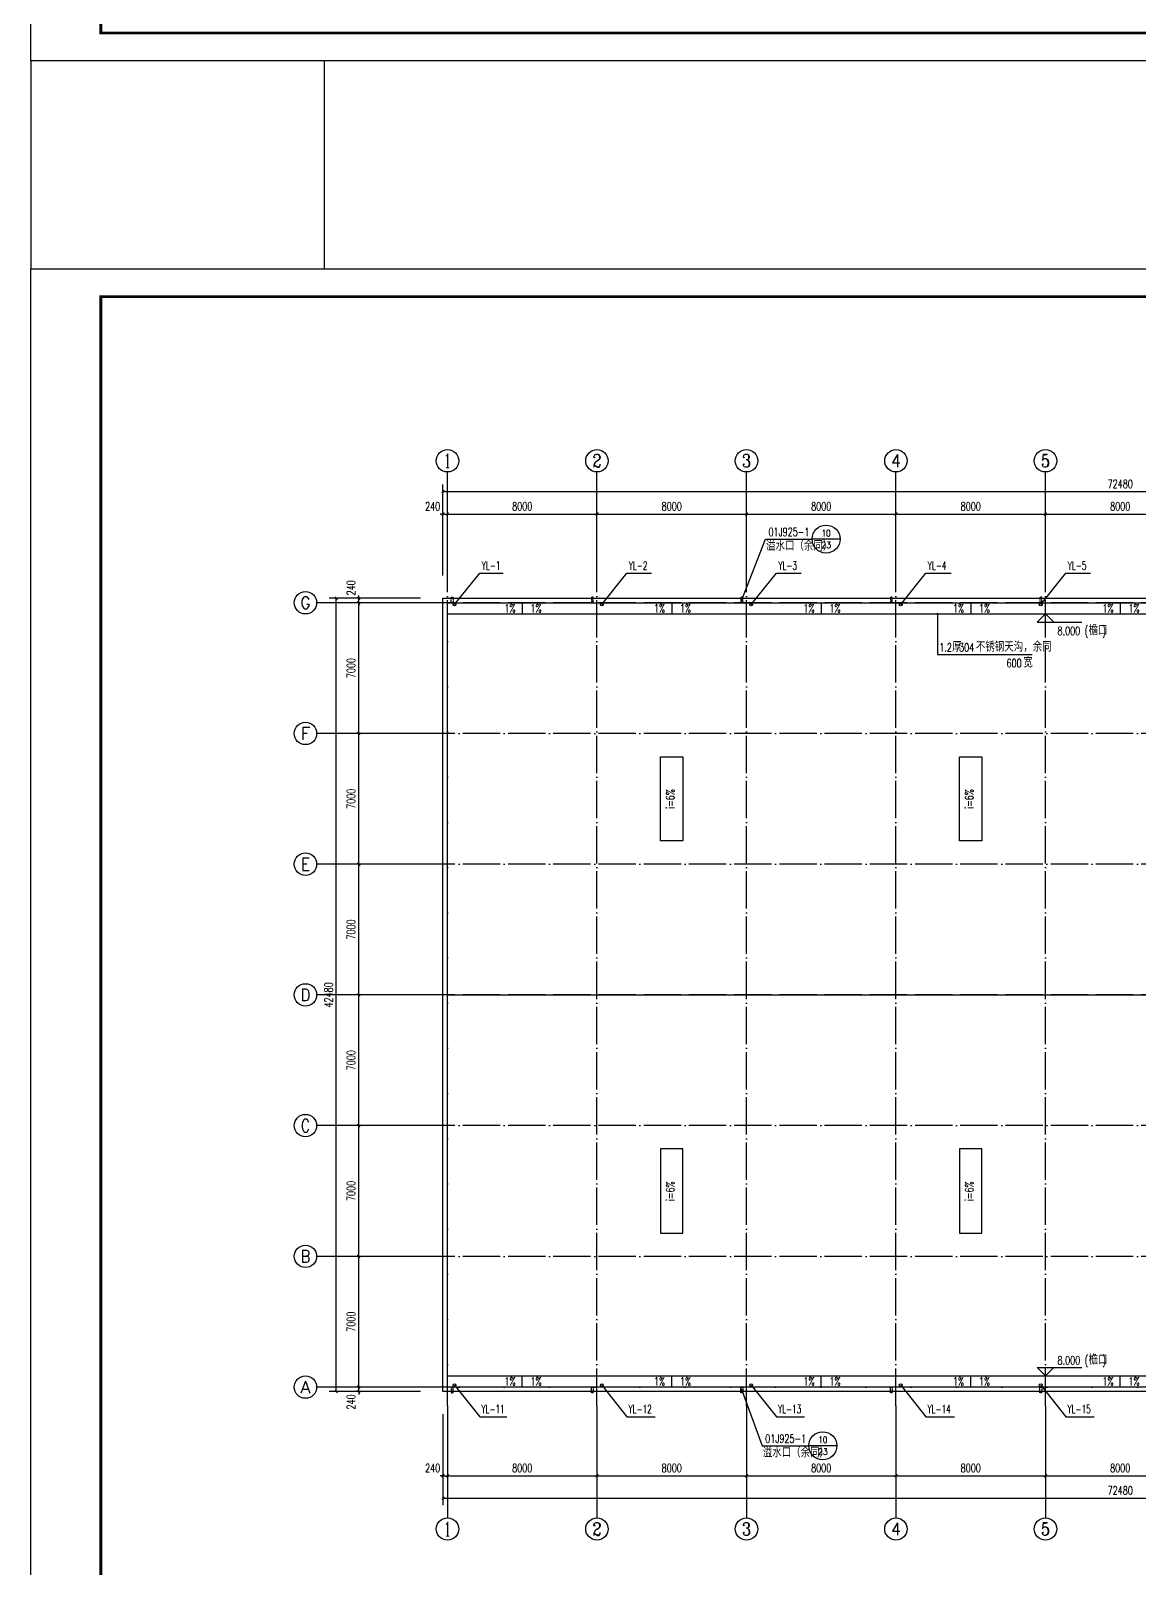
# Model space of a CAD drawing. Extents: x -173214 to 1102988, y -234847 to 675458.
# Drawn here: x 170967 to 230283, y 229606 to 311935 of the extents above; entities that cross this region are included whole.
import ezdxf
from ezdxf.enums import TextEntityAlignment as Align

# ---------------------------------------------------------------- set-up
doc = ezdxf.new("R2010")
doc.units = 0
doc.header["$LTSCALE"] = 1000
doc.header["$MEASUREMENT"] = 0
doc.linetypes.add('DASH', pattern=[0.35, 0.25, -0.1])
doc.linetypes.add('DOTE', pattern=[2.42, 2, -0.2, 0.02, -0.2])
doc.layers.get('Defpoints').update_dxf_attribs({"color": 250})
for name, color, linetype in [('0 - 屋顶', 150, 'Continuous'), ('0-建筑立面', 255, 'Continuous'), ('2D_ROOF', 150, 'Continuous'), ('AXIS', 171, 'Continuous'), ('AXIS_TEXT', 7, 'Continuous'), ('DIM_ELEV', 171, 'Continuous'), ('DIM_IDEN', 150, 'Continuous'), ('DIM_LEAD', 171, 'Continuous'), ('DIM_SYMB', 171, 'Continuous'), ('DIM_雨水', 3, 'Continuous'), ('DOTE', 8, 'DOTE'), ('PUB_TEXT', 7, 'Continuous'), ('ROOF', 150, 'Continuous'), ('TK', 4, 'Continuous'), ('TWT_TEXT', 7, 'Continuous'), ('VPIPE-雨水', 4, 'Continuous')]:
    doc.layers.add(name, color=color, linetype=linetype)
doc.styles.add('_TCH_AXIS', font='COMPLEX', dxfattribs={"bigfont": 'GBCBIG'})
doc.styles.add('_TCH_DIM', font='SIMPLEX', dxfattribs={"bigfont": 'GBCBIG'})
doc.styles.add('_TCH_DIM_T3', font='SIMPLEX', dxfattribs={"width": 0.705882, "bigfont": 'GBCBIG'})
doc.styles.add('_TCH_LABEL', font='COMPLEX', dxfattribs={"bigfont": 'GBCBIG'})
doc.styles.add('_TWT_SERIAL', font='COMPLEX', dxfattribs={"width": 0.8, "height": 3, "bigfont": 'HZTXT'})
doc.styles.add('COMPLEX', font='COMPLEX')
doc.dimstyles.new('_TCH_ARCH&&150', dxfattribs={"dimtxt": 446.25, "dimasz": 150, "dimexe": 375, "dimexo": 450, "dimgap": 189.375, "dimtad": 1, "dimdec": 0, "dimzin": 0, "dimdsep": 46, "dimtxsty": '_TCH_DIM_T3', "dimblk": 'ARCHTICK', "dimcen": 0.09, "dimclrt": 7, "dimazin": 2, "dimtfac": 1, "dimtdec": 0, "dimtix": 1, "dimtmove": 2, "dimatfit": 3, "dimfxl": 0, "dimtolj": 1, "dimtzin": 0, "dimarcsym": 0})

# ---------------------------------------------------------------- blocks, each defined once
blk = doc.blocks.new('GeYuanFrame_18756530', base_point=(20.09, 4.53))
at = {"layer": 'TK'}
blk.add_lwpolyline([(20.09, 4.53), (20.09, 598.53), (861.09, 598.53), (861.09, 4.53)], close=True, dxfattribs=at)
at = {"layer": 'TK', "const_width": 1}
blk.add_lwpolyline([(45.09, 588.53), (851.09, 588.53), (851.09, 14.53), (45.09, 14.53)], close=True, dxfattribs=at)
blk = doc.blocks.new('GeYuanFrame_20373581', base_point=(20.09, 4.53))
at = {"layer": 'TK'}
blk.add_lwpolyline([(20.09, 4.53), (20.09, 598.53), (861.09, 598.53), (861.09, 4.53)], close=True, dxfattribs=at)
at = {"layer": 'TK', "const_width": 1}
blk.add_lwpolyline([(45.09, 588.53), (851.09, 588.53), (851.09, 14.53), (45.09, 14.53)], close=True, dxfattribs=at)
blk = doc.blocks.new('_AXISO')
blk.add_circle((0, 0), 0.5)
at = {"layer": 'AXIS_TEXT', "style": 'COMPLEX', "width": 1.041667}
blk.add_attdef('A', text='', height=0.56, dxfattribs=at).set_placement((-0.25, -0.28), (0.25, -0.28), align=Align.FIT)
blk = doc.blocks.new('_ArchTick')
at = {"color": 0, "linetype": 'ByBlock', "const_width": 0.4}
blk.add_lwpolyline([(-0.5, -0.5), (0.5, 0.5)], dxfattribs=at)
blk = doc.blocks.new('*D206')
at = {"layer": 'AXIS', "color": 0, "lineweight": -2}
for p, q in [((193026, 237858), (193026, 232983)), ((265506, 237858), (265506, 232983)), ((193026, 233358), (265506, 233358))]:
    blk.add_line(p, q, dxfattribs=at)
at = {"layer": 'Defpoints', "color": 0}
for p in [(193026, 238308), (265506, 238308), (265506, 233358)]:
    blk.add_point(p, dxfattribs=at)
at = {"layer": 'AXIS', "color": 0, "lineweight": -2, "xscale": 150, "yscale": 150, "zscale": 150, "rotation": 180}
blk.add_blockref('_ArchTick', (193026, 233358), dxfattribs=at)
at = {"layer": 'AXIS', "color": 0, "lineweight": -2, "xscale": 150, "yscale": 150, "zscale": 150}
blk.add_blockref('_ArchTick', (265506, 233358), dxfattribs=at)
at = {"layer": 'AXIS', "color": 7, "insert": (229266, 233770), "char_height": 446.2, "attachment_point": 5, "style": '_TCH_DIM_T3'}
blk.add_mtext('\\A1;72480', dxfattribs=at)
blk = doc.blocks.new('*D207')
at = {"layer": 'AXIS', "color": 0, "lineweight": -2}
for p, q in [((193026, 237858), (193026, 234183)), ((193266, 237858), (193266, 234183)), ((193026, 234558), (192876, 234558)), ((193026, 234558), (193266, 234558)), ((193266, 234558), (193416, 234558))]:
    blk.add_line(p, q, dxfattribs=at)
at = {"layer": 'Defpoints', "color": 0}
for p in [(193026, 238308), (193266, 238308), (193266, 234558)]:
    blk.add_point(p, dxfattribs=at)
at = {"layer": 'AXIS', "color": 0, "lineweight": -2, "xscale": 150, "yscale": 150, "zscale": 150}
blk.add_blockref('_ArchTick', (193026, 234558), dxfattribs=at)
at = {"layer": 'AXIS', "color": 0, "lineweight": -2, "xscale": 150, "yscale": 150, "zscale": 150, "rotation": 180}
blk.add_blockref('_ArchTick', (193266, 234558), dxfattribs=at)
at = {"layer": 'AXIS', "color": 7, "insert": (192471, 234970), "char_height": 446.2, "attachment_point": 5, "style": '_TCH_DIM_T3'}
blk.add_mtext('\\A1;240', dxfattribs=at)
blk = doc.blocks.new('*D208')
at = {"layer": 'AXIS', "color": 0, "lineweight": -2}
for p, q in [((193266, 237858), (193266, 234183)), ((201266, 237858), (201266, 234183)), ((193266, 234558), (201266, 234558))]:
    blk.add_line(p, q, dxfattribs=at)
at = {"layer": 'Defpoints', "color": 0}
for p in [(193266, 238308), (201266, 238308), (201266, 234558)]:
    blk.add_point(p, dxfattribs=at)
at = {"layer": 'AXIS', "color": 0, "lineweight": -2, "xscale": 150, "yscale": 150, "zscale": 150, "rotation": 180}
blk.add_blockref('_ArchTick', (193266, 234558), dxfattribs=at)
at = {"layer": 'AXIS', "color": 0, "lineweight": -2, "xscale": 150, "yscale": 150, "zscale": 150}
blk.add_blockref('_ArchTick', (201266, 234558), dxfattribs=at)
at = {"layer": 'AXIS', "color": 7, "insert": (197266, 234970), "char_height": 446.2, "attachment_point": 5, "style": '_TCH_DIM_T3'}
blk.add_mtext('\\A1;8000', dxfattribs=at)
blk = doc.blocks.new('*D209')
at = {"layer": 'AXIS', "color": 0, "lineweight": -2}
for p, q in [((201266, 237858), (201266, 234183)), ((209266, 237858), (209266, 234183)), ((201266, 234558), (209266, 234558))]:
    blk.add_line(p, q, dxfattribs=at)
at = {"layer": 'Defpoints', "color": 0}
for p in [(201266, 238308), (209266, 238308), (209266, 234558)]:
    blk.add_point(p, dxfattribs=at)
at = {"layer": 'AXIS', "color": 0, "lineweight": -2, "xscale": 150, "yscale": 150, "zscale": 150, "rotation": 180}
blk.add_blockref('_ArchTick', (201266, 234558), dxfattribs=at)
at = {"layer": 'AXIS', "color": 0, "lineweight": -2, "xscale": 150, "yscale": 150, "zscale": 150}
blk.add_blockref('_ArchTick', (209266, 234558), dxfattribs=at)
at = {"layer": 'AXIS', "color": 7, "insert": (205266, 234970), "char_height": 446.2, "attachment_point": 5, "style": '_TCH_DIM_T3'}
blk.add_mtext('\\A1;8000', dxfattribs=at)
blk = doc.blocks.new('*D210')
at = {"layer": 'AXIS', "color": 0, "lineweight": -2}
for p, q in [((209266, 237858), (209266, 234183)), ((217266, 237858), (217266, 234183)), ((209266, 234558), (217266, 234558))]:
    blk.add_line(p, q, dxfattribs=at)
at = {"layer": 'Defpoints', "color": 0}
for p in [(209266, 238308), (217266, 238308), (217266, 234558)]:
    blk.add_point(p, dxfattribs=at)
at = {"layer": 'AXIS', "color": 0, "lineweight": -2, "xscale": 150, "yscale": 150, "zscale": 150, "rotation": 180}
blk.add_blockref('_ArchTick', (209266, 234558), dxfattribs=at)
at = {"layer": 'AXIS', "color": 0, "lineweight": -2, "xscale": 150, "yscale": 150, "zscale": 150}
blk.add_blockref('_ArchTick', (217266, 234558), dxfattribs=at)
at = {"layer": 'AXIS', "color": 7, "insert": (213266, 234970), "char_height": 446.2, "attachment_point": 5, "style": '_TCH_DIM_T3'}
blk.add_mtext('\\A1;8000', dxfattribs=at)
blk = doc.blocks.new('*D211')
at = {"layer": 'AXIS', "color": 0, "lineweight": -2}
for p, q in [((217266, 237858), (217266, 234183)), ((225266, 237858), (225266, 234183)), ((217266, 234558), (225266, 234558))]:
    blk.add_line(p, q, dxfattribs=at)
at = {"layer": 'Defpoints', "color": 0}
for p in [(217266, 238308), (225266, 238308), (225266, 234558)]:
    blk.add_point(p, dxfattribs=at)
at = {"layer": 'AXIS', "color": 0, "lineweight": -2, "xscale": 150, "yscale": 150, "zscale": 150, "rotation": 180}
blk.add_blockref('_ArchTick', (217266, 234558), dxfattribs=at)
at = {"layer": 'AXIS', "color": 0, "lineweight": -2, "xscale": 150, "yscale": 150, "zscale": 150}
blk.add_blockref('_ArchTick', (225266, 234558), dxfattribs=at)
at = {"layer": 'AXIS', "color": 7, "insert": (221266, 234970), "char_height": 446.2, "attachment_point": 5, "style": '_TCH_DIM_T3'}
blk.add_mtext('\\A1;8000', dxfattribs=at)
blk = doc.blocks.new('*D212')
at = {"layer": 'AXIS', "color": 0, "lineweight": -2}
for p, q in [((225266, 237858), (225266, 234183)), ((233266, 237858), (233266, 234183)), ((225266, 234558), (233266, 234558))]:
    blk.add_line(p, q, dxfattribs=at)
at = {"layer": 'Defpoints', "color": 0}
for p in [(225266, 238308), (233266, 238308), (233266, 234558)]:
    blk.add_point(p, dxfattribs=at)
at = {"layer": 'AXIS', "color": 0, "lineweight": -2, "xscale": 150, "yscale": 150, "zscale": 150, "rotation": 180}
blk.add_blockref('_ArchTick', (225266, 234558), dxfattribs=at)
at = {"layer": 'AXIS', "color": 0, "lineweight": -2, "xscale": 150, "yscale": 150, "zscale": 150}
blk.add_blockref('_ArchTick', (233266, 234558), dxfattribs=at)
at = {"layer": 'AXIS', "color": 7, "insert": (229266, 234970), "char_height": 446.2, "attachment_point": 5, "style": '_TCH_DIM_T3'}
blk.add_mtext('\\A1;8000', dxfattribs=at)
blk = doc.blocks.new('*D218')
at = {"layer": 'AXIS', "color": 0, "lineweight": -2}
for p, q in [((193026, 282758), (193026, 287633)), ((265506, 282758), (265506, 287633)), ((193026, 287258), (265506, 287258))]:
    blk.add_line(p, q, dxfattribs=at)
at = {"layer": 'Defpoints', "color": 0}
for p in [(265506, 287258), (193026, 282308), (265506, 282308)]:
    blk.add_point(p, dxfattribs=at)
at = {"layer": 'AXIS', "color": 0, "lineweight": -2, "xscale": 150, "yscale": 150, "zscale": 150, "rotation": 180}
blk.add_blockref('_ArchTick', (193026, 287258), dxfattribs=at)
at = {"layer": 'AXIS', "color": 0, "lineweight": -2, "xscale": 150, "yscale": 150, "zscale": 150}
blk.add_blockref('_ArchTick', (265506, 287258), dxfattribs=at)
at = {"layer": 'AXIS', "color": 7, "insert": (229266, 287670), "char_height": 446.2, "attachment_point": 5, "style": '_TCH_DIM_T3'}
blk.add_mtext('\\A1;72480', dxfattribs=at)
blk = doc.blocks.new('*D219')
at = {"layer": 'AXIS', "color": 0, "lineweight": -2}
for p, q in [((193026, 286058), (192876, 286058)), ((193026, 282758), (193026, 286433)), ((193026, 286058), (193266, 286058)), ((193266, 282758), (193266, 286433)), ((193266, 286058), (193416, 286058))]:
    blk.add_line(p, q, dxfattribs=at)
at = {"layer": 'Defpoints', "color": 0}
for p in [(193266, 286058), (193026, 282308), (193266, 282308)]:
    blk.add_point(p, dxfattribs=at)
at = {"layer": 'AXIS', "color": 0, "lineweight": -2, "xscale": 150, "yscale": 150, "zscale": 150}
blk.add_blockref('_ArchTick', (193026, 286058), dxfattribs=at)
at = {"layer": 'AXIS', "color": 0, "lineweight": -2, "xscale": 150, "yscale": 150, "zscale": 150, "rotation": 180}
blk.add_blockref('_ArchTick', (193266, 286058), dxfattribs=at)
at = {"layer": 'AXIS', "color": 7, "insert": (192471, 286470), "char_height": 446.2, "attachment_point": 5, "style": '_TCH_DIM_T3'}
blk.add_mtext('\\A1;240', dxfattribs=at)
blk = doc.blocks.new('*D220')
at = {"layer": 'AXIS', "color": 0, "lineweight": -2}
for p, q in [((193266, 282758), (193266, 286433)), ((193266, 286058), (201266, 286058)), ((201266, 282758), (201266, 286433))]:
    blk.add_line(p, q, dxfattribs=at)
at = {"layer": 'Defpoints', "color": 0}
for p in [(201266, 286058), (193266, 282308), (201266, 282308)]:
    blk.add_point(p, dxfattribs=at)
at = {"layer": 'AXIS', "color": 0, "lineweight": -2, "xscale": 150, "yscale": 150, "zscale": 150, "rotation": 180}
blk.add_blockref('_ArchTick', (193266, 286058), dxfattribs=at)
at = {"layer": 'AXIS', "color": 0, "lineweight": -2, "xscale": 150, "yscale": 150, "zscale": 150}
blk.add_blockref('_ArchTick', (201266, 286058), dxfattribs=at)
at = {"layer": 'AXIS', "color": 7, "insert": (197266, 286470), "char_height": 446.2, "attachment_point": 5, "style": '_TCH_DIM_T3'}
blk.add_mtext('\\A1;8000', dxfattribs=at)
blk = doc.blocks.new('*D221')
at = {"layer": 'AXIS', "color": 0, "lineweight": -2}
for p, q in [((201266, 282758), (201266, 286433)), ((201266, 286058), (209266, 286058)), ((209266, 282758), (209266, 286433))]:
    blk.add_line(p, q, dxfattribs=at)
at = {"layer": 'Defpoints', "color": 0}
for p in [(209266, 286058), (201266, 282308), (209266, 282308)]:
    blk.add_point(p, dxfattribs=at)
at = {"layer": 'AXIS', "color": 0, "lineweight": -2, "xscale": 150, "yscale": 150, "zscale": 150, "rotation": 180}
blk.add_blockref('_ArchTick', (201266, 286058), dxfattribs=at)
at = {"layer": 'AXIS', "color": 0, "lineweight": -2, "xscale": 150, "yscale": 150, "zscale": 150}
blk.add_blockref('_ArchTick', (209266, 286058), dxfattribs=at)
at = {"layer": 'AXIS', "color": 7, "insert": (205266, 286470), "char_height": 446.2, "attachment_point": 5, "style": '_TCH_DIM_T3'}
blk.add_mtext('\\A1;8000', dxfattribs=at)
blk = doc.blocks.new('*D222')
at = {"layer": 'AXIS', "color": 0, "lineweight": -2}
for p, q in [((209266, 282758), (209266, 286433)), ((209266, 286058), (217266, 286058)), ((217266, 282758), (217266, 286433))]:
    blk.add_line(p, q, dxfattribs=at)
at = {"layer": 'Defpoints', "color": 0}
for p in [(217266, 286058), (209266, 282308), (217266, 282308)]:
    blk.add_point(p, dxfattribs=at)
at = {"layer": 'AXIS', "color": 0, "lineweight": -2, "xscale": 150, "yscale": 150, "zscale": 150, "rotation": 180}
blk.add_blockref('_ArchTick', (209266, 286058), dxfattribs=at)
at = {"layer": 'AXIS', "color": 0, "lineweight": -2, "xscale": 150, "yscale": 150, "zscale": 150}
blk.add_blockref('_ArchTick', (217266, 286058), dxfattribs=at)
at = {"layer": 'AXIS', "color": 7, "insert": (213266, 286470), "char_height": 446.2, "attachment_point": 5, "style": '_TCH_DIM_T3'}
blk.add_mtext('\\A1;8000', dxfattribs=at)
blk = doc.blocks.new('*D223')
at = {"layer": 'AXIS', "color": 0, "lineweight": -2}
for p, q in [((217266, 282758), (217266, 286433)), ((217266, 286058), (225266, 286058)), ((225266, 282758), (225266, 286433))]:
    blk.add_line(p, q, dxfattribs=at)
at = {"layer": 'Defpoints', "color": 0}
for p in [(225266, 286058), (217266, 282308), (225266, 282308)]:
    blk.add_point(p, dxfattribs=at)
at = {"layer": 'AXIS', "color": 0, "lineweight": -2, "xscale": 150, "yscale": 150, "zscale": 150, "rotation": 180}
blk.add_blockref('_ArchTick', (217266, 286058), dxfattribs=at)
at = {"layer": 'AXIS', "color": 0, "lineweight": -2, "xscale": 150, "yscale": 150, "zscale": 150}
blk.add_blockref('_ArchTick', (225266, 286058), dxfattribs=at)
at = {"layer": 'AXIS', "color": 7, "insert": (221266, 286470), "char_height": 446.2, "attachment_point": 5, "style": '_TCH_DIM_T3'}
blk.add_mtext('\\A1;8000', dxfattribs=at)
blk = doc.blocks.new('*D224')
at = {"layer": 'AXIS', "color": 0, "lineweight": -2}
for p, q in [((225266, 282758), (225266, 286433)), ((225266, 286058), (233266, 286058)), ((233266, 282758), (233266, 286433))]:
    blk.add_line(p, q, dxfattribs=at)
at = {"layer": 'Defpoints', "color": 0}
for p in [(233266, 286058), (225266, 282308), (233266, 282308)]:
    blk.add_point(p, dxfattribs=at)
at = {"layer": 'AXIS', "color": 0, "lineweight": -2, "xscale": 150, "yscale": 150, "zscale": 150, "rotation": 180}
blk.add_blockref('_ArchTick', (225266, 286058), dxfattribs=at)
at = {"layer": 'AXIS', "color": 0, "lineweight": -2, "xscale": 150, "yscale": 150, "zscale": 150}
blk.add_blockref('_ArchTick', (233266, 286058), dxfattribs=at)
at = {"layer": 'AXIS', "color": 7, "insert": (229266, 286470), "char_height": 446.2, "attachment_point": 5, "style": '_TCH_DIM_T3'}
blk.add_mtext('\\A1;8000', dxfattribs=at)
blk = doc.blocks.new('*D230')
at = {"layer": 'AXIS', "color": 0, "lineweight": -2}
for p, q in [((191816, 281548), (186941, 281548)), ((187316, 239068), (187316, 281548)), ((191816, 239068), (186941, 239068))]:
    blk.add_line(p, q, dxfattribs=at)
at = {"layer": 'Defpoints', "color": 0}
for p in [(187316, 281548), (192266, 281548), (192266, 239068)]:
    blk.add_point(p, dxfattribs=at)
at = {"layer": 'AXIS', "color": 0, "lineweight": -2, "xscale": 150, "yscale": 150, "zscale": 150}
for p, rotation in [((187316, 281548), 90), ((187316, 239068), 270)]:
    blk.add_blockref('_ArchTick', p, dxfattribs=dict(at, rotation=rotation))
at = {"layer": 'AXIS', "color": 7, "insert": (186903, 260308), "char_height": 446.2, "attachment_point": 5, "rotation": 90, "style": '_TCH_DIM_T3'}
blk.add_mtext('\\A1;42480', dxfattribs=at)
blk = doc.blocks.new('*D231')
at = {"layer": 'AXIS', "color": 0, "lineweight": -2}
for p, q in [((191816, 239308), (188141, 239308)), ((191816, 239068), (188141, 239068)), ((188516, 239308), (188516, 239458)), ((188516, 239068), (188516, 239308)), ((188516, 239068), (188516, 238918))]:
    blk.add_line(p, q, dxfattribs=at)
at = {"layer": 'Defpoints', "color": 0}
for p in [(188516, 239308), (192266, 239308), (192266, 239068)]:
    blk.add_point(p, dxfattribs=at)
at = {"layer": 'AXIS', "color": 0, "lineweight": -2, "xscale": 150, "yscale": 150, "zscale": 150}
for p, rotation in [((188516, 239308), 270), ((188516, 239068), 90)]:
    blk.add_blockref('_ArchTick', p, dxfattribs=dict(at, rotation=rotation))
at = {"layer": 'AXIS', "color": 7, "insert": (188103, 238513), "char_height": 446.2, "attachment_point": 5, "rotation": 90, "style": '_TCH_DIM_T3'}
blk.add_mtext('\\A1;240', dxfattribs=at)
blk = doc.blocks.new('*D232')
at = {"layer": 'AXIS', "color": 0, "lineweight": -2}
for p, q in [((191816, 246308), (188141, 246308)), ((188516, 239308), (188516, 246308)), ((191816, 239308), (188141, 239308))]:
    blk.add_line(p, q, dxfattribs=at)
at = {"layer": 'Defpoints', "color": 0}
for p in [(188516, 246308), (192266, 246308), (192266, 239308)]:
    blk.add_point(p, dxfattribs=at)
at = {"layer": 'AXIS', "color": 0, "lineweight": -2, "xscale": 150, "yscale": 150, "zscale": 150}
for p, rotation in [((188516, 246308), 90), ((188516, 239308), 270)]:
    blk.add_blockref('_ArchTick', p, dxfattribs=dict(at, rotation=rotation))
at = {"layer": 'AXIS', "color": 7, "insert": (188103, 242808), "char_height": 446.2, "attachment_point": 5, "rotation": 90, "style": '_TCH_DIM_T3'}
blk.add_mtext('\\A1;7000', dxfattribs=at)
blk = doc.blocks.new('*D233')
at = {"layer": 'AXIS', "color": 0, "lineweight": -2}
for p, q in [((191816, 253308), (188141, 253308)), ((188516, 246308), (188516, 253308)), ((191816, 246308), (188141, 246308))]:
    blk.add_line(p, q, dxfattribs=at)
at = {"layer": 'Defpoints', "color": 0}
for p in [(188516, 253308), (192266, 253308), (192266, 246308)]:
    blk.add_point(p, dxfattribs=at)
at = {"layer": 'AXIS', "color": 0, "lineweight": -2, "xscale": 150, "yscale": 150, "zscale": 150}
for p, rotation in [((188516, 253308), 90), ((188516, 246308), 270)]:
    blk.add_blockref('_ArchTick', p, dxfattribs=dict(at, rotation=rotation))
at = {"layer": 'AXIS', "color": 7, "insert": (188103, 249808), "char_height": 446.2, "attachment_point": 5, "rotation": 90, "style": '_TCH_DIM_T3'}
blk.add_mtext('\\A1;7000', dxfattribs=at)
blk = doc.blocks.new('*D234')
at = {"layer": 'AXIS', "color": 0, "lineweight": -2}
for p, q in [((191816, 260308), (188141, 260308)), ((188516, 253308), (188516, 260308)), ((191816, 253308), (188141, 253308))]:
    blk.add_line(p, q, dxfattribs=at)
at = {"layer": 'Defpoints', "color": 0}
for p in [(188516, 260308), (192266, 260308), (192266, 253308)]:
    blk.add_point(p, dxfattribs=at)
at = {"layer": 'AXIS', "color": 0, "lineweight": -2, "xscale": 150, "yscale": 150, "zscale": 150}
for p, rotation in [((188516, 260308), 90), ((188516, 253308), 270)]:
    blk.add_blockref('_ArchTick', p, dxfattribs=dict(at, rotation=rotation))
at = {"layer": 'AXIS', "color": 7, "insert": (188103, 256808), "char_height": 446.2, "attachment_point": 5, "rotation": 90, "style": '_TCH_DIM_T3'}
blk.add_mtext('\\A1;7000', dxfattribs=at)
blk = doc.blocks.new('*D235')
at = {"layer": 'AXIS', "color": 0, "lineweight": -2}
for p, q in [((191816, 267308), (188141, 267308)), ((188516, 260308), (188516, 267308)), ((191816, 260308), (188141, 260308))]:
    blk.add_line(p, q, dxfattribs=at)
at = {"layer": 'Defpoints', "color": 0}
for p in [(188516, 267308), (192266, 267308), (192266, 260308)]:
    blk.add_point(p, dxfattribs=at)
at = {"layer": 'AXIS', "color": 0, "lineweight": -2, "xscale": 150, "yscale": 150, "zscale": 150}
for p, rotation in [((188516, 267308), 90), ((188516, 260308), 270)]:
    blk.add_blockref('_ArchTick', p, dxfattribs=dict(at, rotation=rotation))
at = {"layer": 'AXIS', "color": 7, "insert": (188103, 263808), "char_height": 446.2, "attachment_point": 5, "rotation": 90, "style": '_TCH_DIM_T3'}
blk.add_mtext('\\A1;7000', dxfattribs=at)
blk = doc.blocks.new('*D236')
at = {"layer": 'AXIS', "color": 0, "lineweight": -2}
for p, q in [((191816, 274308), (188141, 274308)), ((188516, 267308), (188516, 274308)), ((191816, 267308), (188141, 267308))]:
    blk.add_line(p, q, dxfattribs=at)
at = {"layer": 'Defpoints', "color": 0}
for p in [(188516, 274308), (192266, 274308), (192266, 267308)]:
    blk.add_point(p, dxfattribs=at)
at = {"layer": 'AXIS', "color": 0, "lineweight": -2, "xscale": 150, "yscale": 150, "zscale": 150}
for p, rotation in [((188516, 274308), 90), ((188516, 267308), 270)]:
    blk.add_blockref('_ArchTick', p, dxfattribs=dict(at, rotation=rotation))
at = {"layer": 'AXIS', "color": 7, "insert": (188103, 270808), "char_height": 446.2, "attachment_point": 5, "rotation": 90, "style": '_TCH_DIM_T3'}
blk.add_mtext('\\A1;7000', dxfattribs=at)
blk = doc.blocks.new('*D237')
at = {"layer": 'AXIS', "color": 0, "lineweight": -2}
for p, q in [((191816, 281308), (188141, 281308)), ((188516, 274308), (188516, 281308)), ((191816, 274308), (188141, 274308))]:
    blk.add_line(p, q, dxfattribs=at)
at = {"layer": 'Defpoints', "color": 0}
for p in [(188516, 281308), (192266, 281308), (192266, 274308)]:
    blk.add_point(p, dxfattribs=at)
at = {"layer": 'AXIS', "color": 0, "lineweight": -2, "xscale": 150, "yscale": 150, "zscale": 150}
for p, rotation in [((188516, 281308), 90), ((188516, 274308), 270)]:
    blk.add_blockref('_ArchTick', p, dxfattribs=dict(at, rotation=rotation))
at = {"layer": 'AXIS', "color": 7, "insert": (188103, 277808), "char_height": 446.2, "attachment_point": 5, "rotation": 90, "style": '_TCH_DIM_T3'}
blk.add_mtext('\\A1;7000', dxfattribs=at)
blk = doc.blocks.new('*D238')
at = {"layer": 'AXIS', "color": 0, "lineweight": -2}
for p, q in [((188516, 281548), (188516, 281698)), ((191816, 281548), (188141, 281548)), ((191816, 281308), (188141, 281308)), ((188516, 281308), (188516, 281548)), ((188516, 281308), (188516, 281158))]:
    blk.add_line(p, q, dxfattribs=at)
at = {"layer": 'Defpoints', "color": 0}
for p in [(188516, 281548), (192266, 281548), (192266, 281308)]:
    blk.add_point(p, dxfattribs=at)
at = {"layer": 'AXIS', "color": 0, "lineweight": -2, "xscale": 150, "yscale": 150, "zscale": 150}
for p, rotation in [((188516, 281548), 270), ((188516, 281308), 90)]:
    blk.add_blockref('_ArchTick', p, dxfattribs=dict(at, rotation=rotation))
at = {"layer": 'AXIS', "color": 7, "insert": (188103, 282103), "char_height": 446.2, "attachment_point": 5, "rotation": 90, "style": '_TCH_DIM_T3'}
blk.add_mtext('\\A1;240', dxfattribs=at)

msp = doc.modelspace()

# ---------------------------------------------------------------- linework, layer by layer
msp.add_lwpolyline([(170967.1, 299195.1), (186680.4, 299195.1), (186680.4, 310316.7), (170967.1, 310316.7)], close=True)
at = {"color": 6, "linetype": 'DASH', "ltscale": 0.3}
for points in [[(193465.9, 281607.7), (193565.9, 281607.7), (193565.9, 281307.7), (193465.9, 281307.7)], [(201065.9, 281607.7), (200965.9, 281607.7), (200965.9, 281307.7), (201065.9, 281307.7)], [(209065.9, 281607.7), (208965.9, 281607.7), (208965.9, 281307.7), (209065.9, 281307.7)], [(217065.9, 281607.7), (216965.9, 281607.7), (216965.9, 281307.7), (217065.9, 281307.7)], [(225065.9, 281607.7), (224965.9, 281607.7), (224965.9, 281307.7), (225065.9, 281307.7)], [(193465.9, 239007.7), (193565.9, 239007.7), (193565.9, 239307.7), (193465.9, 239307.7)], [(201065.9, 239007.7), (200965.9, 239007.7), (200965.9, 239307.7), (201065.9, 239307.7)], [(209065.9, 239007.7), (208965.9, 239007.7), (208965.9, 239307.7), (209065.9, 239307.7)], [(217065.9, 239007.7), (216965.9, 239007.7), (216965.9, 239307.7), (217065.9, 239307.7)], [(225065.9, 239007.7), (224965.9, 239007.7), (224965.9, 239307.7), (225065.9, 239307.7)]]:
    msp.add_lwpolyline(points, close=True, dxfattribs=at)
at = {"layer": '0 - 屋顶'}
for p, q in [((197265.9, 281307.7), (197265.9, 280707.7)), ((205265.9, 281307.7), (205265.9, 280707.7)), ((213265.9, 281307.7), (213265.9, 280707.7)), ((221265.9, 281307.7), (221265.9, 280707.7)), ((229265.9, 281307.7), (229265.9, 280707.7)), ((197265.9, 239307.7), (197265.9, 239907.7)), ((205265.9, 239307.7), (205265.9, 239907.7)), ((213265.9, 239307.7), (213265.9, 239907.7)), ((221265.9, 239307.7), (221265.9, 239907.7)), ((229265.9, 239307.7), (229265.9, 239907.7))]:
    msp.add_line(p, q, dxfattribs=at)
at = {"layer": '2D_ROOF'}
for points in [[(205865.9, 273057.7), (205865.9, 268557.7), (204665.9, 268557.7), (204665.9, 273057.7)], [(221865.9, 273057.7), (221865.9, 268557.7), (220665.9, 268557.7), (220665.9, 273057.7)], [(205865.9, 247557.7), (205865.9, 252057.7), (204665.9, 252057.7), (204665.9, 247557.7)], [(221865.9, 247557.7), (221865.9, 252057.7), (220665.9, 252057.7), (220665.9, 247557.7)]]:
    msp.add_lwpolyline(points, close=True, dxfattribs=at)
at = {"layer": 'AXIS'}
for p, q in [((193265.9, 282307.7), (193265.9, 288307.7)), ((201265.9, 282307.7), (201265.9, 288307.7)), ((209265.9, 282307.7), (209265.9, 288307.7)), ((217265.9, 282307.7), (217265.9, 288307.7)), ((225265.9, 282307.7), (225265.9, 288307.7)), ((192265.9, 281307.7), (186265.9, 281307.7)), ((192265.9, 274307.7), (186265.9, 274307.7)), ((192265.9, 267307.7), (186265.9, 267307.7)), ((192265.9, 260307.7), (186265.9, 260307.7)), ((192265.9, 253307.7), (186265.9, 253307.7)), ((192265.9, 246307.7), (186265.9, 246307.7)), ((192265.9, 239307.7), (186265.9, 239307.7)), ((193265.9, 238307.7), (193265.9, 232307.7)), ((201265.9, 238307.7), (201265.9, 232307.7)), ((209265.9, 238307.7), (209265.9, 232307.7)), ((217265.9, 238307.7), (217265.9, 232307.7)), ((225265.9, 238307.7), (225265.9, 232307.7))]:
    msp.add_line(p, q, dxfattribs=at)
at = {"layer": 'DIM_ELEV'}
for p, q in [((225265.9, 280707.7), (224815.9, 280257.7)), ((224815.9, 280257.7), (227215.9, 280257.7)), ((225265.9, 280707.7), (225715.9, 280257.7)), ((225265.9, 239907.7), (224815.9, 240357.7)), ((224815.9, 240357.7), (227215.9, 240357.7)), ((225265.9, 239907.7), (225715.9, 240357.7))]:
    msp.add_line(p, q, dxfattribs=at)
at = {"layer": 'DIM_IDEN'}
for p, q in [((209015.2, 281471), (210279.4, 284715.7)), ((210279.4, 284715.7), (212776.7, 284715.7)), ((214276.7, 284715.7), (212776.7, 284715.7)), ((209014.6, 239144.1), (210104.3, 236164.8)), ((210104.3, 236164.8), (212601.5, 236164.8)), ((214101.5, 236164.8), (212601.5, 236164.8))]:
    msp.add_line(p, q, dxfattribs=at)
for centre, radius in [((213526.7, 284715.7), 750), ((209004.3, 281442.9), 30.1), ((209004.3, 239172.4), 30.1), ((213351.5, 236164.8), 750)]:
    msp.add_circle(centre, radius, dxfattribs=at)
at = {"layer": 'DIM_LEAD'}
for p, q in [((219485.6, 280707.7), (219485.6, 278532.1)), ((219485.6, 278532.1), (224553.8, 278532.1))]:
    msp.add_line(p, q, dxfattribs=at)
at = {"layer": 'DIM_LEAD', "const_width": 60}
msp.add_lwpolyline([(219485.6, 280737.7, 1), (219485.6, 280677.7, 1)], format="xyb", close=True, dxfattribs=at)
at = {"layer": 'DIM_SYMB'}
for points in [[(196165.6, 281007.7, 0, 0, 0), (194715.6, 281007.7, 120, 0, 0), (194265.6, 281007.7, 0, 0, 0)], [(198366.3, 281007.7, 0, 0, 0), (199816.3, 281007.7, 120, 0, 0), (200266.3, 281007.7, 0, 0, 0)], [(204165.6, 281007.7, 0, 0, 0), (202715.6, 281007.7, 120, 0, 0), (202265.6, 281007.7, 0, 0, 0)], [(206366.3, 281007.7, 0, 0, 0), (207816.3, 281007.7, 120, 0, 0), (208266.3, 281007.7, 0, 0, 0)], [(212165.6, 281007.7, 0, 0, 0), (210715.6, 281007.7, 120, 0, 0), (210265.6, 281007.7, 0, 0, 0)], [(214366.3, 281007.7, 0, 0, 0), (215816.3, 281007.7, 120, 0, 0), (216266.3, 281007.7, 0, 0, 0)], [(220165.6, 281007.7, 0, 0, 0), (218715.6, 281007.7, 120, 0, 0), (218265.6, 281007.7, 0, 0, 0)], [(222366.3, 281007.7, 0, 0, 0), (223816.3, 281007.7, 120, 0, 0), (224266.3, 281007.7, 0, 0, 0)], [(228165.6, 281007.7, 0, 0, 0), (226715.6, 281007.7, 120, 0, 0), (226265.6, 281007.7, 0, 0, 0)], [(205565.9, 269557.7, 0, 0, 0), (205565.9, 271607.7, 120, 0, 0), (205565.9, 272057.7, 0, 0, 0)], [(221565.9, 269557.7, 0, 0, 0), (221565.9, 271607.7, 120, 0, 0), (221565.9, 272057.7, 0, 0, 0)], [(205565.9, 251057.7, 0, 0, 0), (205565.9, 249007.7, 120, 0, 0), (205565.9, 248557.7, 0, 0, 0)], [(221565.9, 251057.7, 0, 0, 0), (221565.9, 249007.7, 120, 0, 0), (221565.9, 248557.7, 0, 0, 0)], [(196165.6, 239607.7, 0, 0, 0), (194715.6, 239607.7, 120, 0, 0), (194265.6, 239607.7, 0, 0, 0)], [(198366.3, 239607.7, 0, 0, 0), (199816.3, 239607.7, 120, 0, 0), (200266.3, 239607.7, 0, 0, 0)], [(204165.6, 239607.7, 0, 0, 0), (202715.6, 239607.7, 120, 0, 0), (202265.6, 239607.7, 0, 0, 0)], [(206366.3, 239607.7, 0, 0, 0), (207816.3, 239607.7, 120, 0, 0), (208266.3, 239607.7, 0, 0, 0)], [(212165.6, 239607.7, 0, 0, 0), (210715.6, 239607.7, 120, 0, 0), (210265.6, 239607.7, 0, 0, 0)], [(214366.3, 239607.7, 0, 0, 0), (215816.3, 239607.7, 120, 0, 0), (216266.3, 239607.7, 0, 0, 0)], [(220165.6, 239607.7, 0, 0, 0), (218715.6, 239607.7, 120, 0, 0), (218265.6, 239607.7, 0, 0, 0)], [(222366.3, 239607.7, 0, 0, 0), (223816.3, 239607.7, 120, 0, 0), (224266.3, 239607.7, 0, 0, 0)], [(228165.6, 239607.7, 0, 0, 0), (226715.6, 239607.7, 120, 0, 0), (226265.6, 239607.7, 0, 0, 0)]]:
    msp.add_lwpolyline(points, format="xyseb", dxfattribs=at)
at = {"layer": 'DIM_雨水'}
for p, q in [((193645.6, 281207.6), (194991.8, 282892.2)), ((194991.8, 282892.2), (196249.6, 282892.2)), ((201520.6, 281207.6), (202866.8, 282892.2)), ((202866.8, 282892.2), (204186.1, 282892.2)), ((209520.6, 281207.6), (210866.8, 282892.2)), ((210866.8, 282892.2), (212186.1, 282892.2)), ((217520.6, 281207.6), (218866.8, 282892.2)), ((218866.8, 282892.2), (220211, 282892.2)), ((225011.2, 281207.6, 3000), (226357.4, 282892.2, 3000)), ((226357.4, 282892.2, 3000), (227676.8, 282892.2, 3000)), ((193645.6, 239407.7), (194991.8, 237723.1)), ((201520.6, 239407.7), (202866.8, 237723.1)), ((209520.6, 239407.7), (210866.8, 237723.1)), ((217520.6, 239407.7), (218866.8, 237723.1)), ((225011.2, 239407.7), (226357.4, 237723.1)), ((194991.8, 237723.1), (196437.1, 237723.1)), ((202866.8, 237723.1), (204376.3, 237723.1)), ((210866.8, 237723.1), (212376.3, 237723.1)), ((218866.8, 237723.1), (220402.2, 237723.1)), ((226357.4, 237723.1), (227867, 237723.1))]:
    msp.add_line(p, q, dxfattribs=at)
at = {"layer": 'DOTE'}
for p, q in [((193265.9, 238307.7), (193265.9, 282307.7)), ((201265.9, 238307.7), (201265.9, 282307.7)), ((209265.9, 238307.7), (209265.9, 282307.7)), ((217265.9, 238307.7), (217265.9, 282307.7)), ((225265.9, 238307.7), (225265.9, 282307.7)), ((266265.9, 281307.7), (192265.9, 281307.7)), ((266265.9, 274307.7), (192265.9, 274307.7)), ((266265.9, 267307.7), (192265.9, 267307.7)), ((266265.9, 260307.7), (192265.9, 260307.7)), ((266265.9, 253307.7), (192265.9, 253307.7)), ((266265.9, 246307.7), (192265.9, 246307.7)), ((266265.9, 239307.7), (192265.9, 239307.7))]:
    msp.add_line(p, q, dxfattribs=at)
at = {"layer": 'ROOF'}
for p, q in [((193265.9, 280707.7), (265265.9, 280707.7)), ((193265.9, 260307.7), (265265.9, 260307.7)), ((193265.9, 239907.7), (265265.9, 239907.7))]:
    msp.add_line(p, q, dxfattribs=at)
for points in [[(193025.9, 281547.7), (265505.9, 281547.7), (265505.9, 239067.7), (193025.9, 239067.7)], [(193265.9, 281307.7), (265265.9, 281307.7), (265265.9, 239307.7), (193265.9, 239307.7)]]:
    msp.add_lwpolyline(points, close=True, dxfattribs=at)
at = {"layer": 'VPIPE-雨水', "linetype": 'Continuous'}
for centre in [(193645.6, 281207.6), (201520.6, 281207.6), (209520.6, 281207.6), (217520.6, 281207.6), (225011.2, 281207.6), (193645.6, 239407.7), (201520.6, 239407.7), (209520.6, 239407.7), (217520.6, 239407.7), (225011.2, 239407.7)]:
    msp.add_circle(centre, 75, dxfattribs=at)

# ---------------------------------------------------------------- block references
at = {"layer": '0-建筑立面', "xscale": 150, "yscale": 150, "zscale": 150}
for name, p in [('GeYuanFrame_18756530', (170967.1, 310316.7)), ('GeYuanFrame_20373581', (170967.1, 210095.1))]:
    msp.add_blockref(name, p, dxfattribs=at)
at = {"layer": 'AXIS'}
ref = msp.add_blockref('_AXISO', (193265.9, 288907.7), dxfattribs=dict(at, xscale=1200, yscale=1200, zscale=1200))
ref.add_attrib('A', '1', dxfattribs={"layer": 'AXIS_TEXT', "height": 772.1, "style": '_TCH_AXIS'}).set_placement((193100.5, 288521.6), (193431.4, 288521.6), align=Align.FIT)
ref = msp.add_blockref('_AXISO', (201265.9, 288907.7), dxfattribs=dict(at, xscale=1200, yscale=1200, zscale=1200))
ref.add_attrib('A', '2', dxfattribs={"layer": 'AXIS_TEXT', "height": 698.9, "style": '_TCH_AXIS'}).set_placement((201032.9, 288558.2), (201498.9, 288558.2), align=Align.FIT)
ref = msp.add_blockref('_AXISO', (209265.9, 288907.7), dxfattribs=dict(at, xscale=1200, yscale=1200, zscale=1200))
ref.add_attrib('A', '3', dxfattribs={"layer": 'AXIS_TEXT', "height": 698.9, "style": '_TCH_AXIS'}).set_placement((209032.9, 288558.2), (209498.9, 288558.2), align=Align.FIT)
ref = msp.add_blockref('_AXISO', (217265.9, 288907.7), dxfattribs=dict(at, xscale=1200, yscale=1200, zscale=1200))
ref.add_attrib('A', '4', dxfattribs={"layer": 'AXIS_TEXT', "height": 668.2, "style": '_TCH_AXIS'}).set_placement((217011.4, 288573.6), (217520.5, 288573.6), align=Align.FIT)
ref = msp.add_blockref('_AXISO', (225265.9, 288907.7), dxfattribs=dict(at, xscale=1200, yscale=1200, zscale=1200))
ref.add_attrib('A', '5', dxfattribs={"layer": 'AXIS_TEXT', "height": 698.9, "style": '_TCH_AXIS'}).set_placement((225032.9, 288558.2), (225498.9, 288558.2), align=Align.FIT)
ref = msp.add_blockref('_AXISO', (185665.9, 281307.7), dxfattribs=dict(at, xscale=1200, yscale=1200, zscale=1200))
ref.add_attrib('A', 'G', dxfattribs={"layer": 'AXIS_TEXT', "height": 637.8, "style": '_TCH_AXIS'}).set_placement((185392.6, 280988.8), (185939.3, 280988.8), align=Align.FIT)
ref = msp.add_blockref('_AXISO', (185665.9, 274307.7), dxfattribs=dict(at, xscale=1200, yscale=1200, zscale=1200))
ref.add_attrib('A', 'F', dxfattribs={"layer": 'AXIS_TEXT', "height": 668.2, "style": '_TCH_AXIS'}).set_placement((185411.4, 273973.6), (185920.5, 273973.6), align=Align.FIT)
ref = msp.add_blockref('_AXISO', (185665.9, 267307.7), dxfattribs=dict(at, xscale=1200, yscale=1200, zscale=1200))
ref.add_attrib('A', 'E', dxfattribs={"layer": 'AXIS_TEXT', "height": 668.2, "style": '_TCH_AXIS'}).set_placement((185411.4, 266973.6), (185920.5, 266973.6), align=Align.FIT)
ref = msp.add_blockref('_AXISO', (185665.9, 260307.7), dxfattribs=dict(at, xscale=1200, yscale=1200, zscale=1200))
ref.add_attrib('A', 'D', dxfattribs={"layer": 'AXIS_TEXT', "height": 652.9, "style": '_TCH_AXIS'}).set_placement((185401.7, 259981.2), (185930.2, 259981.2), align=Align.FIT)
ref = msp.add_blockref('_AXISO', (185665.9, 253307.7), dxfattribs=dict(at, xscale=1200, yscale=1200, zscale=1200))
ref.add_attrib('A', 'C', dxfattribs={"layer": 'AXIS_TEXT', "height": 683.5, "style": '_TCH_AXIS'}).set_placement((185421.8, 252965.9), (185910, 252965.9), align=Align.FIT)
ref = msp.add_blockref('_AXISO', (185665.9, 246307.7), dxfattribs=dict(at, xscale=1200, yscale=1200, zscale=1200))
ref.add_attrib('A', 'B', dxfattribs={"layer": 'AXIS_TEXT', "height": 652.9, "style": '_TCH_AXIS'}).set_placement((185401.7, 245981.2), (185930.2, 245981.2), align=Align.FIT)
ref = msp.add_blockref('_AXISO', (185665.9, 239307.7), dxfattribs=dict(at, xscale=1200, yscale=1200, zscale=1200))
ref.add_attrib('A', 'A', dxfattribs={"layer": 'AXIS_TEXT', "height": 637.8, "style": '_TCH_AXIS'}).set_placement((185392.6, 238988.8), (185939.3, 238988.8), align=Align.FIT)
ref = msp.add_blockref('_AXISO', (193265.9, 231707.7), dxfattribs=dict(at, xscale=1200, yscale=1200, zscale=1200))
ref.add_attrib('A', '1', dxfattribs={"layer": 'AXIS_TEXT', "height": 772.1, "style": '_TCH_AXIS'}).set_placement((193100.5, 231321.6), (193431.4, 231321.6), align=Align.FIT)
ref = msp.add_blockref('_AXISO', (201265.9, 231707.7), dxfattribs=dict(at, xscale=1200, yscale=1200, zscale=1200))
ref.add_attrib('A', '2', dxfattribs={"layer": 'AXIS_TEXT', "height": 698.9, "style": '_TCH_AXIS'}).set_placement((201032.9, 231358.2), (201498.9, 231358.2), align=Align.FIT)
ref = msp.add_blockref('_AXISO', (209265.9, 231707.7), dxfattribs=dict(at, xscale=1200, yscale=1200, zscale=1200))
ref.add_attrib('A', '3', dxfattribs={"layer": 'AXIS_TEXT', "height": 698.9, "style": '_TCH_AXIS'}).set_placement((209032.9, 231358.2), (209498.9, 231358.2), align=Align.FIT)
ref = msp.add_blockref('_AXISO', (217265.9, 231707.7), dxfattribs=dict(at, xscale=1200, yscale=1200, zscale=1200))
ref.add_attrib('A', '4', dxfattribs={"layer": 'AXIS_TEXT', "height": 668.2, "style": '_TCH_AXIS'}).set_placement((217011.4, 231373.6), (217520.5, 231373.6), align=Align.FIT)
ref = msp.add_blockref('_AXISO', (225265.9, 231707.7), dxfattribs=dict(at, xscale=1200, yscale=1200, zscale=1200))
ref.add_attrib('A', '5', dxfattribs={"layer": 'AXIS_TEXT', "height": 698.9, "style": '_TCH_AXIS'}).set_placement((225032.9, 231358.2), (225498.9, 231358.2), align=Align.FIT)

# ---------------------------------------------------------------- texts
at = {"layer": 'PUB_TEXT', "width": 0.705882}
for s, height, style, p in [('01J925-1', 446.25, '_TCH_LABEL', (210444.2, 284873.2)), ('1%', 446.25, '_TCH_DIM', (196315.6, 280784.5)), ('1%', 446.25, '_TCH_DIM', (197706.3, 280784.5)), ('1%', 446.25, '_TCH_DIM', (204315.6, 280784.5)), ('1%', 446.25, '_TCH_DIM', (205706.3, 280784.5)), ('1%', 446.25, '_TCH_DIM', (212315.6, 280784.5)), ('1%', 446.25, '_TCH_DIM', (213706.3, 280784.5)), ('1%', 446.25, '_TCH_DIM', (220315.6, 280784.5)), ('1%', 446.25, '_TCH_DIM', (221706.3, 280784.5)), ('1%', 446.25, '_TCH_DIM', (228315.6, 280784.5)), ('1%', 446.25, '_TCH_DIM', (229706.3, 280784.5)), ('8.000', 446.25, '_TCH_DIM', (225910.9, 279575.2)), ('(', 446.2, '_TCH_DIM', (227365.9, 279575.2)), (')', 446.2, '_TCH_DIM', (228313.2, 279575.2)), ('1.2', 446.25, '_TCH_DIM', (219583.7, 278689.6)), ('304', 446.25, '_TCH_DIM', (220642.3, 278689.6)), ('600', 446.25, '_TCH_DIM', (223183.5, 277849.6)), ('8.000', 446.25, '_TCH_DIM', (225910.9, 240515.2)), ('(', 446.2, '_TCH_DIM', (227365.9, 240515.2)), (')', 446.2, '_TCH_DIM', (228313.2, 240515.2)), ('1%', 446.25, '_TCH_DIM', (196315.6, 239384.5)), ('1%', 446.25, '_TCH_DIM', (197706.3, 239384.5)), ('1%', 446.25, '_TCH_DIM', (204315.6, 239384.5)), ('1%', 446.25, '_TCH_DIM', (205706.3, 239384.5)), ('1%', 446.25, '_TCH_DIM', (212315.6, 239384.5)), ('1%', 446.25, '_TCH_DIM', (213706.3, 239384.5)), ('1%', 446.25, '_TCH_DIM', (220315.6, 239384.5)), ('1%', 446.25, '_TCH_DIM', (221706.3, 239384.5)), ('1%', 446.25, '_TCH_DIM', (228315.6, 239384.5)), ('1%', 446.25, '_TCH_DIM', (229706.3, 239384.5)), ('01J925-1', 446.25, '_TCH_LABEL', (210269, 236322.3))]:
    msp.add_text(s, height=height, dxfattribs=dict(at, style=style)).set_placement(p)
at = {"layer": 'PUB_TEXT', "style": '_TCH_LABEL'}
for s, height, p, p2 in [('10', 346.49, (213287.5, 284861.5), (213766, 284861.5)), ('23', 329.48, (213260, 284237.6), (213793.4, 284237.6)), ('10', 346.49, (213112.3, 236310.5), (213590.8, 236310.5)), ('23', 329.48, (213084.8, 235686.7), (213618.3, 235686.7))]:
    msp.add_text(s, height=height, dxfattribs=at).set_placement(p, p2, align=Align.FIT)
at = {"layer": 'PUB_TEXT'}
for s, height, style, p in [('溢水口（余同）', 506.38, '_TCH_LABEL', (210314.2, 284094.7)), ('檐口', 506.38, '_TCH_DIM', (227575.9, 279575.2)), ('厚', 506.4, '_TCH_DIM', (220273.7, 278689.6)), ('不锈钢天沟，余同', 506.38, '_TCH_DIM', (221542.3, 278689.6)), ('宽', 506.4, '_TCH_DIM', (224083.5, 277849.6)), ('檐口', 506.38, '_TCH_DIM', (227575.9, 240515.2)), ('溢水口（余同）', 506.38, '_TCH_LABEL', (210139, 235543.7))]:
    msp.add_text(s, height=height, dxfattribs=dict(at, style=style)).set_placement(p)
at = {"layer": 'PUB_TEXT', "style": '_TCH_DIM', "width": 0.705882}
for p in [(205408.4, 270267.7), (221408.4, 270267.7), (205408.4, 249267.7), (221408.4, 249267.7)]:
    msp.add_text('i=6%', height=446.25, rotation=90, dxfattribs=at).set_placement(p)
at = {"layer": 'TWT_TEXT', "style": '_TWT_SERIAL', "width": 0.64}
for s, p in [('YL-1', (195099.7, 283072.2)), ('YL-2', (202967.7, 283072.2)), ('YL-3', (210967.7, 283072.2)), ('YL-4', (218965.2, 283072.2)), ('YL-5', (226458.3, 283072.2, 3000)), ('YL-11', (195081.6, 237903.1)), ('YL-12', (202952.2, 237903.1)), ('YL-13', (210952.2, 237903.1)), ('YL-14', (218950.6, 237903.1)), ('YL-15', (226442.9, 237903.1))]:
    msp.add_text(s, height=450, dxfattribs=at).set_placement(p)

# ---------------------------------------------------------------- dimensions: what is measured, and where the dimension line sits
at = {"layer": 'AXIS'}
for p1, p2, distance, picture, middle in [((193025.9, 282307.7), (265505.9, 282307.7), 4950, '*D218', (229265.9, 287670.2)), ((193265.9, 282307.7), (201265.9, 282307.7), 3750, '*D220', (197265.9, 286470.2)), ((201265.9, 282307.7), (209265.9, 282307.7), 3750, '*D221', (205265.9, 286470.2)), ((209265.9, 282307.7), (217265.9, 282307.7), 3750, '*D222', (213265.9, 286470.2)), ((217265.9, 282307.7), (225265.9, 282307.7), 3750, '*D223', (221265.9, 286470.2)), ((225265.9, 282307.7), (233265.9, 282307.7), 3750, '*D224', (229265.9, 286470.2)), ((192265.9, 239067.7), (192265.9, 281547.7), 4950, '*D230', (186903.4, 260307.7)), ((192265.9, 274307.7), (192265.9, 281307.7), 3750, '*D237', (188103.4, 277807.7)), ((192265.9, 267307.7), (192265.9, 274307.7), 3750, '*D236', (188103.4, 270807.7)), ((192265.9, 260307.7), (192265.9, 267307.7), 3750, '*D235', (188103.4, 263807.7)), ((192265.9, 253307.7), (192265.9, 260307.7), 3750, '*D234', (188103.4, 256807.7)), ((192265.9, 246307.7), (192265.9, 253307.7), 3750, '*D233', (188103.4, 249807.7)), ((192265.9, 239307.7), (192265.9, 246307.7), 3750, '*D232', (188103.4, 242807.7)), ((193025.9, 238307.7), (265505.9, 238307.7), -4950, '*D206', (229265.9, 233770.2)), ((193265.9, 238307.7), (201265.9, 238307.7), -3750, '*D208', (197265.9, 234970.2)), ((201265.9, 238307.7), (209265.9, 238307.7), -3750, '*D209', (205265.9, 234970.2)), ((209265.9, 238307.7), (217265.9, 238307.7), -3750, '*D210', (213265.9, 234970.2)), ((217265.9, 238307.7), (225265.9, 238307.7), -3750, '*D211', (221265.9, 234970.2)), ((225265.9, 238307.7), (233265.9, 238307.7), -3750, '*D212', (229265.9, 234970.2))]:
    dim = msp.add_aligned_dim(p1=p1, p2=p2, distance=distance, dimstyle='_TCH_ARCH&&150', dxfattribs=at)
    dim.commit()
    dim.dimension.update_dxf_attribs({"geometry": picture, "text_midpoint": middle})
for base, p1, p2, angle, picture, middle in [((193265.9, 286057.7), (193025.9, 282307.7), (193265.9, 282307.7), 0, '*D219', (192470.9, 286470.2)), ((188515.9, 281547.7), (192265.9, 281307.7), (192265.9, 281547.7), 90, '*D238', (188103.4, 282102.7)), ((188515.9, 239307.7), (192265.9, 239067.7), (192265.9, 239307.7), 90, '*D231', (188103.4, 238512.7)), ((193265.9, 234557.7), (193025.9, 238307.7), (193265.9, 238307.7), 0, '*D207', (192470.9, 234970.2))]:
    dim = msp.add_linear_dim(base=base, p1=p1, p2=p2, angle=angle, dimstyle='_TCH_ARCH&&150', dxfattribs=at)
    dim.commit()
    dim.dimension.update_dxf_attribs({"geometry": picture, "text_midpoint": middle, "dimtype": 161})

doc.saveas('drawing.dxf')
